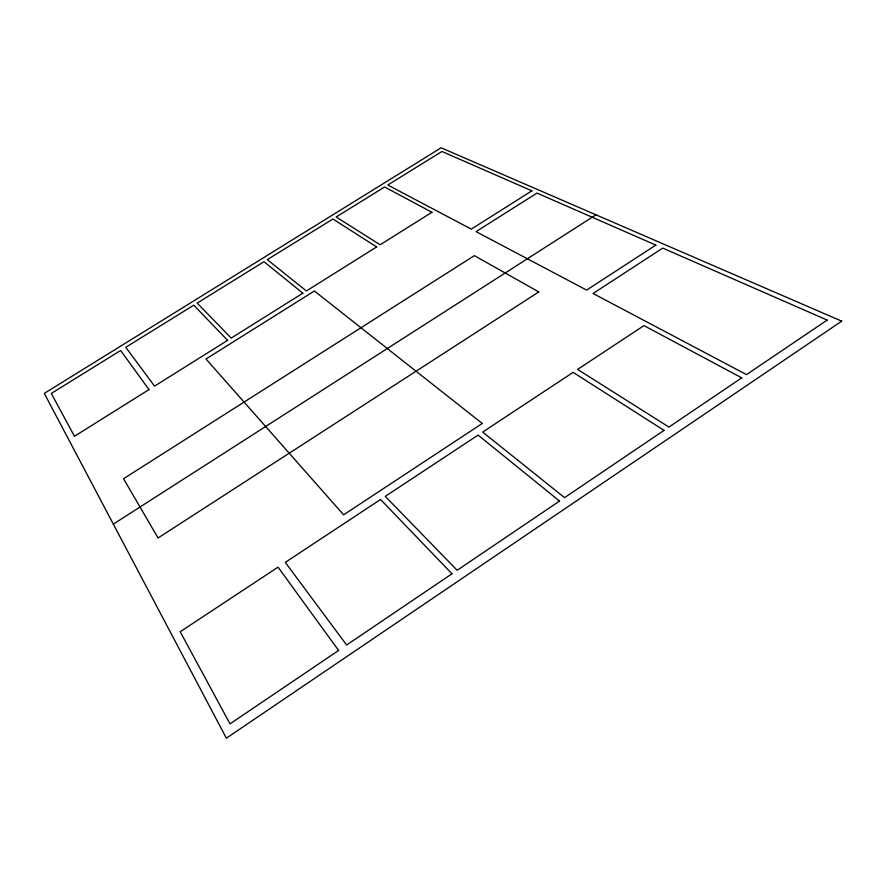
<?xml version="1.0" encoding="UTF-8"?>
<svg xmlns="http://www.w3.org/2000/svg" width="886" height="886" viewBox="0 0 886 886"><rect width="100%" height="100%" fill="white"/><g stroke="black" fill="none" stroke-linecap="round" stroke-linejoin="round"><path stroke-width="1.33" d="M113.33 524.124L595.968 214.822M338.596 650.457L230.028 723.862L180.201 631.74L278.06 567.151L338.596 650.457M451.971 573.785L346.614 645.03L285.292 562.366L380.559 499.482L451.971 573.785M559.52 501.066L457.165 570.274L385.255 496.381L478.086 435.104L559.52 501.066M664.035 430.386L564.559 497.655L482.66 432.08L573.131 372.364L664.035 430.386M741.726 377.857L668.941 427.074L577.606 369.418L643.967 325.605L741.726 377.857M827.17 320.079L746.521 374.612L593.055 293.499L662.739 248.113L827.17 320.079M841.7 321.164L226.373 738.193L44.3 393.384L441.128 147.807L841.7 321.164M482.261 423.475L343.624 514.821L206.006 358.985L314.386 290.996L482.261 423.475M655.839 245.09L586.632 290.099L476.048 231.645L536.982 193.082L655.839 245.09M538.799 291.915L158.062 537.979L123.542 478.739L474.375 255.633L538.799 291.915M531.866 190.833L471.286 229.131L387.813 185.008L441.937 151.484L531.866 190.833M149.014 389.585L74.468 436.289L51.299 393.439L120.618 350.502L149.014 389.585M227.602 340.346L154.552 386.119L125.768 347.312L193.801 305.183L227.602 340.346M302.846 293.188L231.213 338.075L197.168 303.09L263.984 261.713L302.846 293.188M376.65 246.939L306.39 290.962L267.295 259.653L332.903 219.019L376.65 246.939M431.947 212.297L380.138 244.757L336.159 217.004L384.602 186.99L431.947 212.297"/></g></svg>
